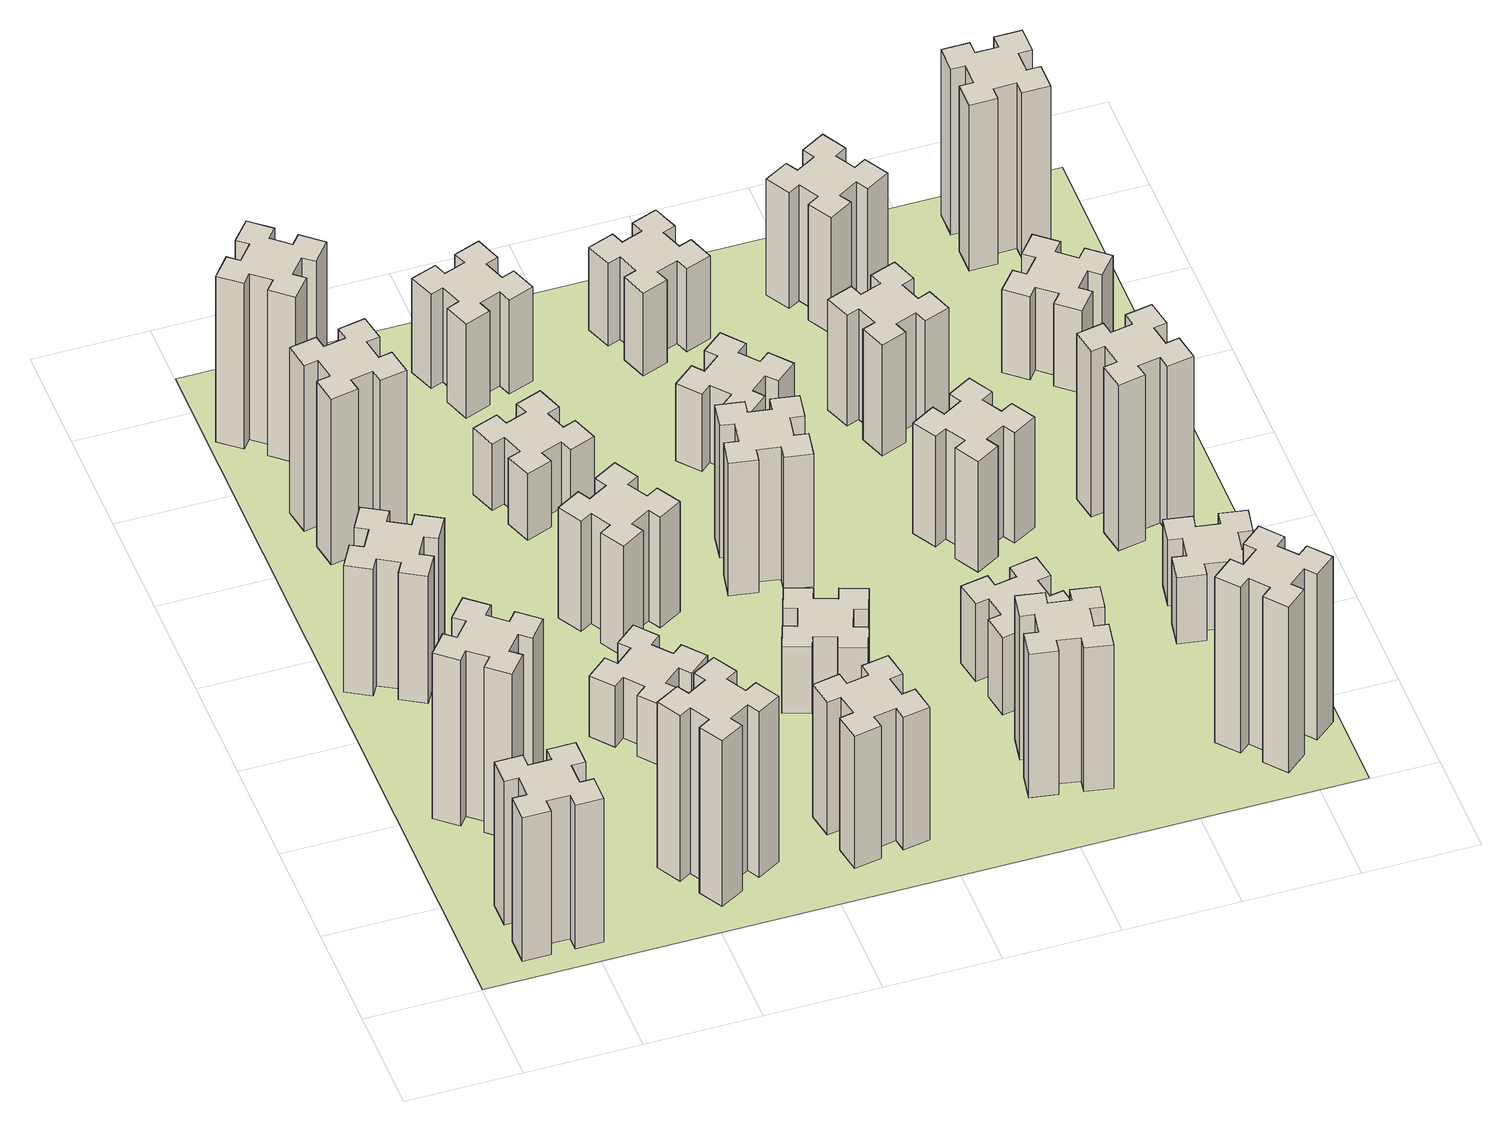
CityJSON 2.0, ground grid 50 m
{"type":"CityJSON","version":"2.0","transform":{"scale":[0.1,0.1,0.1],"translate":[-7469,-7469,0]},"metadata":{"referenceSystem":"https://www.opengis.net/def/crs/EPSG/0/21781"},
"CityObjects":{
"building1":{"type":"Building","attributes":{"class":"1000","function":"1000","usage":"1000","yearOfConstruction":2016,"roofType":"1000","measuredHeight":78,"storeysAboveGround":30,"storeysBelowGround":0},"geometry":[{"type":"Solid","lod":"1","boundaries":[[[[0,1,2,3,4,5,6,7,8,9,10,11,12,13,14,15,16,17,18,19]],[[17,16,20,21]],[[16,15,22,20]],[[15,14,23,22]],[[14,13,24,23]],[[13,12,25,24]],[[12,11,26,25]],[[11,10,27,26]],[[10,9,28,27]],[[9,8,29,28]],[[8,7,30,29]],[[7,6,31,30]],[[6,5,32,31]],[[5,4,33,32]],[[4,3,34,33]],[[3,2,35,34]],[[2,1,36,35]],[[1,0,37,36]],[[0,19,38,37]],[[19,18,39,38]],[[18,17,21,39]],[[24,25,26,27,28,29,30,31,32,33,34,35,36,37,38,39,21,20,22,23]]]]}]},
"building2":{"type":"Building","attributes":{"class":"1000","function":"1000","usage":"1000","yearOfConstruction":2016,"roofType":"1000","measuredHeight":90,"storeysAboveGround":30,"storeysBelowGround":0},"geometry":[{"type":"Solid","lod":"1","boundaries":[[[[40,41,42,43,44,45,46,47,48,49,50,51,52,53,54,55,56,57,58,59]],[[57,56,60,61]],[[56,55,62,60]],[[55,54,63,62]],[[54,53,64,63]],[[53,52,65,64]],[[52,51,66,65]],[[51,50,67,66]],[[50,49,68,67]],[[49,48,69,68]],[[48,47,70,69]],[[47,46,71,70]],[[46,45,72,71]],[[45,44,73,72]],[[44,43,74,73]],[[43,42,75,74]],[[42,41,76,75]],[[41,40,77,76]],[[40,59,78,77]],[[59,58,79,78]],[[58,57,61,79]],[[64,65,66,67,68,69,70,71,72,73,74,75,76,77,78,79,61,60,62,63]]]]}]},
"building3":{"type":"Building","attributes":{"class":"1000","function":"1000","usage":"1000","yearOfConstruction":2016,"roofType":"1000","measuredHeight":69,"storeysAboveGround":30,"storeysBelowGround":0},"geometry":[{"type":"Solid","lod":"1","boundaries":[[[[80,81,82,83,84,85,86,87,88,89,90,91,92,93,94,95,96,97,98,99]],[[97,96,100,101]],[[96,95,102,100]],[[95,94,103,102]],[[94,93,104,103]],[[93,92,105,104]],[[92,91,106,105]],[[91,90,107,106]],[[90,89,108,107]],[[89,88,109,108]],[[88,87,110,109]],[[87,86,111,110]],[[86,85,112,111]],[[85,84,113,112]],[[84,83,114,113]],[[83,82,115,114]],[[82,81,116,115]],[[81,80,117,116]],[[80,99,118,117]],[[99,98,119,118]],[[98,97,101,119]],[[104,105,106,107,108,109,110,111,112,113,114,115,116,117,118,119,101,100,102,103]]]]}]},
"building4":{"type":"Building","attributes":{"class":"1000","function":"1000","usage":"1000","yearOfConstruction":2016,"roofType":"1000","measuredHeight":90,"storeysAboveGround":30,"storeysBelowGround":0},"geometry":[{"type":"Solid","lod":"1","boundaries":[[[[120,121,122,123,124,125,126,127,128,129,130,131,132,133,134,135,136,137,138,139]],[[137,136,140,141]],[[136,135,142,140]],[[135,134,143,142]],[[134,133,144,143]],[[133,132,145,144]],[[132,131,146,145]],[[131,130,147,146]],[[130,129,148,147]],[[129,128,149,148]],[[128,127,150,149]],[[127,126,151,150]],[[126,125,152,151]],[[125,124,153,152]],[[124,123,154,153]],[[123,122,155,154]],[[122,121,156,155]],[[121,120,157,156]],[[120,139,158,157]],[[139,138,159,158]],[[138,137,141,159]],[[144,145,146,147,148,149,150,151,152,153,154,155,156,157,158,159,141,140,142,143]]]]}]},
"building5":{"type":"Building","attributes":{"class":"1000","function":"1000","usage":"1000","yearOfConstruction":2016,"roofType":"1000","measuredHeight":90,"storeysAboveGround":30,"storeysBelowGround":0},"geometry":[{"type":"Solid","lod":"1","boundaries":[[[[160,161,162,163,164,165,166,167,168,169,170,171,172,173,174,175,176,177,178,179]],[[177,176,180,181]],[[176,175,182,180]],[[175,174,183,182]],[[174,173,184,183]],[[173,172,185,184]],[[172,171,186,185]],[[171,170,187,186]],[[170,169,188,187]],[[169,168,189,188]],[[168,167,190,189]],[[167,166,191,190]],[[166,165,192,191]],[[165,164,193,192]],[[164,163,194,193]],[[163,162,195,194]],[[162,161,196,195]],[[161,160,197,196]],[[160,179,198,197]],[[179,178,199,198]],[[178,177,181,199]],[[184,185,186,187,188,189,190,191,192,193,194,195,196,197,198,199,181,180,182,183]]]]}]},
"building6":{"type":"Building","attributes":{"class":"1000","function":"1000","usage":"1000","yearOfConstruction":2016,"roofType":"1000","measuredHeight":90,"storeysAboveGround":30,"storeysBelowGround":0},"geometry":[{"type":"Solid","lod":"1","boundaries":[[[[200,201,202,203,204,205,206,207,208,209,210,211,212,213,214,215,216,217,218,219]],[[217,216,220,221]],[[216,215,222,220]],[[215,214,223,222]],[[214,213,224,223]],[[213,212,225,224]],[[212,211,226,225]],[[211,210,227,226]],[[210,209,228,227]],[[209,208,229,228]],[[208,207,230,229]],[[207,206,231,230]],[[206,205,232,231]],[[205,204,233,232]],[[204,203,234,233]],[[203,202,235,234]],[[202,201,236,235]],[[201,200,237,236]],[[200,219,238,237]],[[219,218,239,238]],[[218,217,221,239]],[[224,225,226,227,228,229,230,231,232,233,234,235,236,237,238,239,221,220,222,223]]]]}]},
"building7":{"type":"Building","attributes":{"class":"1000","function":"1000","usage":"1000","yearOfConstruction":2016,"roofType":"1000","measuredHeight":33,"storeysAboveGround":30,"storeysBelowGround":0},"geometry":[{"type":"Solid","lod":"1","boundaries":[[[[240,241,242,243,244,245,246,247,248,249,250,251,252,253,254,255,256,257,258,259]],[[257,256,260,261]],[[256,255,262,260]],[[255,254,263,262]],[[254,253,264,263]],[[253,252,265,264]],[[252,251,266,265]],[[251,250,267,266]],[[250,249,268,267]],[[249,248,269,268]],[[248,247,270,269]],[[247,246,271,270]],[[246,245,272,271]],[[245,244,273,272]],[[244,243,274,273]],[[243,242,275,274]],[[242,241,276,275]],[[241,240,277,276]],[[240,259,278,277]],[[259,258,279,278]],[[258,257,261,279]],[[264,265,266,267,268,269,270,271,272,273,274,275,276,277,278,279,261,260,262,263]]]]}]},
"building8":{"type":"Building","attributes":{"class":"1000","function":"1000","usage":"1000","yearOfConstruction":2016,"roofType":"1000","measuredHeight":60,"storeysAboveGround":30,"storeysBelowGround":0},"geometry":[{"type":"Solid","lod":"1","boundaries":[[[[280,281,282,283,284,285,286,287,288,289,290,291,292,293,294,295,296,297,298,299]],[[297,296,300,301]],[[296,295,302,300]],[[295,294,303,302]],[[294,293,304,303]],[[293,292,305,304]],[[292,291,306,305]],[[291,290,307,306]],[[290,289,308,307]],[[289,288,309,308]],[[288,287,310,309]],[[287,286,311,310]],[[286,285,312,311]],[[285,284,313,312]],[[284,283,314,313]],[[283,282,315,314]],[[282,281,316,315]],[[281,280,317,316]],[[280,299,318,317]],[[299,298,319,318]],[[298,297,301,319]],[[304,305,306,307,308,309,310,311,312,313,314,315,316,317,318,319,301,300,302,303]]]]}]},
"building9":{"type":"Building","attributes":{"class":"1000","function":"1000","usage":"1000","yearOfConstruction":2016,"roofType":"1000","measuredHeight":72,"storeysAboveGround":30,"storeysBelowGround":0},"geometry":[{"type":"Solid","lod":"1","boundaries":[[[[320,321,322,323,324,325,326,327,328,329,330,331,332,333,334,335,336,337,338,339]],[[337,336,340,341]],[[336,335,342,340]],[[335,334,343,342]],[[334,333,344,343]],[[333,332,345,344]],[[332,331,346,345]],[[331,330,347,346]],[[330,329,348,347]],[[329,328,349,348]],[[328,327,350,349]],[[327,326,351,350]],[[326,325,352,351]],[[325,324,353,352]],[[324,323,354,353]],[[323,322,355,354]],[[322,321,356,355]],[[321,320,357,356]],[[320,339,358,357]],[[339,338,359,358]],[[338,337,341,359]],[[344,345,346,347,348,349,350,351,352,353,354,355,356,357,358,359,341,340,342,343]]]]}]},
"building10":{"type":"Building","attributes":{"class":"1000","function":"1000","usage":"1000","yearOfConstruction":2016,"roofType":"1000","measuredHeight":36,"storeysAboveGround":30,"storeysBelowGround":0},"geometry":[{"type":"Solid","lod":"1","boundaries":[[[[360,361,362,363,364,365,366,367,368,369,370,371,372,373,374,375,376,377,378,379]],[[377,376,380,381]],[[376,375,382,380]],[[375,374,383,382]],[[374,373,384,383]],[[373,372,385,384]],[[372,371,386,385]],[[371,370,387,386]],[[370,369,388,387]],[[369,368,389,388]],[[368,367,390,389]],[[367,366,391,390]],[[366,365,392,391]],[[365,364,393,392]],[[364,363,394,393]],[[363,362,395,394]],[[362,361,396,395]],[[361,360,397,396]],[[360,379,398,397]],[[379,378,399,398]],[[378,377,381,399]],[[384,385,386,387,388,389,390,391,392,393,394,395,396,397,398,399,381,380,382,383]]]]}]},
"building11":{"type":"Building","attributes":{"class":"1000","function":"1000","usage":"1000","yearOfConstruction":2016,"roofType":"1000","measuredHeight":51,"storeysAboveGround":30,"storeysBelowGround":0},"geometry":[{"type":"Solid","lod":"1","boundaries":[[[[400,401,402,403,404,405,406,407,408,409,410,411,412,413,414,415,416,417,418,419]],[[417,416,420,421]],[[416,415,422,420]],[[415,414,423,422]],[[414,413,424,423]],[[413,412,425,424]],[[412,411,426,425]],[[411,410,427,426]],[[410,409,428,427]],[[409,408,429,428]],[[408,407,430,429]],[[407,406,431,430]],[[406,405,432,431]],[[405,404,433,432]],[[404,403,434,433]],[[403,402,435,434]],[[402,401,436,435]],[[401,400,437,436]],[[400,419,438,437]],[[419,418,439,438]],[[418,417,421,439]],[[424,425,426,427,428,429,430,431,432,433,434,435,436,437,438,439,421,420,422,423]]]]}]},
"building12":{"type":"Building","attributes":{"class":"1000","function":"1000","usage":"1000","yearOfConstruction":2016,"roofType":"1000","measuredHeight":36,"storeysAboveGround":30,"storeysBelowGround":0},"geometry":[{"type":"Solid","lod":"1","boundaries":[[[[440,441,442,443,444,445,446,447,448,449,450,451,452,453,454,455,456,457,458,459]],[[457,456,460,461]],[[456,455,462,460]],[[455,454,463,462]],[[454,453,464,463]],[[453,452,465,464]],[[452,451,466,465]],[[451,450,467,466]],[[450,449,468,467]],[[449,448,469,468]],[[448,447,470,469]],[[447,446,471,470]],[[446,445,472,471]],[[445,444,473,472]],[[444,443,474,473]],[[443,442,475,474]],[[442,441,476,475]],[[441,440,477,476]],[[440,459,478,477]],[[459,458,479,478]],[[458,457,461,479]],[[464,465,466,467,468,469,470,471,472,473,474,475,476,477,478,479,461,460,462,463]]]]}]},
"building13":{"type":"Building","attributes":{"class":"1000","function":"1000","usage":"1000","yearOfConstruction":2016,"roofType":"1000","measuredHeight":72,"storeysAboveGround":30,"storeysBelowGround":0},"geometry":[{"type":"Solid","lod":"1","boundaries":[[[[480,481,482,483,484,485,486,487,488,489,490,491,492,493,494,495,496,497,498,499]],[[497,496,500,501]],[[496,495,502,500]],[[495,494,503,502]],[[494,493,504,503]],[[493,492,505,504]],[[492,491,506,505]],[[491,490,507,506]],[[490,489,508,507]],[[489,488,509,508]],[[488,487,510,509]],[[487,486,511,510]],[[486,485,512,511]],[[485,484,513,512]],[[484,483,514,513]],[[483,482,515,514]],[[482,481,516,515]],[[481,480,517,516]],[[480,499,518,517]],[[499,498,519,518]],[[498,497,501,519]],[[504,505,506,507,508,509,510,511,512,513,514,515,516,517,518,519,501,500,502,503]]]]}]},
"building14":{"type":"Building","attributes":{"class":"1000","function":"1000","usage":"1000","yearOfConstruction":2016,"roofType":"1000","measuredHeight":42,"storeysAboveGround":30,"storeysBelowGround":0},"geometry":[{"type":"Solid","lod":"1","boundaries":[[[[520,521,522,523,524,525,526,527,528,529,530,531,532,533,534,535,536,537,538,539]],[[537,536,540,541]],[[536,535,542,540]],[[535,534,543,542]],[[534,533,544,543]],[[533,532,545,544]],[[532,531,546,545]],[[531,530,547,546]],[[530,529,548,547]],[[529,528,549,548]],[[528,527,550,549]],[[527,526,551,550]],[[526,525,552,551]],[[525,524,553,552]],[[524,523,554,553]],[[523,522,555,554]],[[522,521,556,555]],[[521,520,557,556]],[[520,539,558,557]],[[539,538,559,558]],[[538,537,541,559]],[[544,545,546,547,548,549,550,551,552,553,554,555,556,557,558,559,541,540,542,543]]]]}]},
"building15":{"type":"Building","attributes":{"class":"1000","function":"1000","usage":"1000","yearOfConstruction":2016,"roofType":"1000","measuredHeight":78,"storeysAboveGround":30,"storeysBelowGround":0},"geometry":[{"type":"Solid","lod":"1","boundaries":[[[[560,561,562,563,564,565,566,567,568,569,570,571,572,573,574,575,576,577,578,579]],[[577,576,580,581]],[[576,575,582,580]],[[575,574,583,582]],[[574,573,584,583]],[[573,572,585,584]],[[572,571,586,585]],[[571,570,587,586]],[[570,569,588,587]],[[569,568,589,588]],[[568,567,590,589]],[[567,566,591,590]],[[566,565,592,591]],[[565,564,593,592]],[[564,563,594,593]],[[563,562,595,594]],[[562,561,596,595]],[[561,560,597,596]],[[560,579,598,597]],[[579,578,599,598]],[[578,577,581,599]],[[584,585,586,587,588,589,590,591,592,593,594,595,596,597,598,599,581,580,582,583]]]]}]},
"building16":{"type":"Building","attributes":{"class":"1000","function":"1000","usage":"1000","yearOfConstruction":2016,"roofType":"1000","measuredHeight":45,"storeysAboveGround":30,"storeysBelowGround":0},"geometry":[{"type":"Solid","lod":"1","boundaries":[[[[600,601,602,603,604,605,606,607,608,609,610,611,612,613,614,615,616,617,618,619]],[[617,616,620,621]],[[616,615,622,620]],[[615,614,623,622]],[[614,613,624,623]],[[613,612,625,624]],[[612,611,626,625]],[[611,610,627,626]],[[610,609,628,627]],[[609,608,629,628]],[[608,607,630,629]],[[607,606,631,630]],[[606,605,632,631]],[[605,604,633,632]],[[604,603,634,633]],[[603,602,635,634]],[[602,601,636,635]],[[601,600,637,636]],[[600,619,638,637]],[[619,618,639,638]],[[618,617,621,639]],[[624,625,626,627,628,629,630,631,632,633,634,635,636,637,638,639,621,620,622,623]]]]}]},
"building17":{"type":"Building","attributes":{"class":"1000","function":"1000","usage":"1000","yearOfConstruction":2016,"roofType":"1000","measuredHeight":42,"storeysAboveGround":30,"storeysBelowGround":0},"geometry":[{"type":"Solid","lod":"1","boundaries":[[[[640,641,642,643,644,645,646,647,648,649,650,651,652,653,654,655,656,657,658,659]],[[657,656,660,661]],[[656,655,662,660]],[[655,654,663,662]],[[654,653,664,663]],[[653,652,665,664]],[[652,651,666,665]],[[651,650,667,666]],[[650,649,668,667]],[[649,648,669,668]],[[648,647,670,669]],[[647,646,671,670]],[[646,645,672,671]],[[645,644,673,672]],[[644,643,674,673]],[[643,642,675,674]],[[642,641,676,675]],[[641,640,677,676]],[[640,659,678,677]],[[659,658,679,678]],[[658,657,661,679]],[[664,665,666,667,668,669,670,671,672,673,674,675,676,677,678,679,661,660,662,663]]]]}]},
"building18":{"type":"Building","attributes":{"class":"1000","function":"1000","usage":"1000","yearOfConstruction":2016,"roofType":"1000","measuredHeight":60,"storeysAboveGround":30,"storeysBelowGround":0},"geometry":[{"type":"Solid","lod":"1","boundaries":[[[[680,681,682,683,684,685,686,687,688,689,690,691,692,693,694,695,696,697,698,699]],[[697,696,700,701]],[[696,695,702,700]],[[695,694,703,702]],[[694,693,704,703]],[[693,692,705,704]],[[692,691,706,705]],[[691,690,707,706]],[[690,689,708,707]],[[689,688,709,708]],[[688,687,710,709]],[[687,686,711,710]],[[686,685,712,711]],[[685,684,713,712]],[[684,683,714,713]],[[683,682,715,714]],[[682,681,716,715]],[[681,680,717,716]],[[680,699,718,717]],[[699,698,719,718]],[[698,697,701,719]],[[704,705,706,707,708,709,710,711,712,713,714,715,716,717,718,719,701,700,702,703]]]]}]},
"building19":{"type":"Building","attributes":{"class":"1000","function":"1000","usage":"1000","yearOfConstruction":2016,"roofType":"1000","measuredHeight":60,"storeysAboveGround":30,"storeysBelowGround":0},"geometry":[{"type":"Solid","lod":"1","boundaries":[[[[720,721,722,723,724,725,726,727,728,729,730,731,732,733,734,735,736,737,738,739]],[[737,736,740,741]],[[736,735,742,740]],[[735,734,743,742]],[[734,733,744,743]],[[733,732,745,744]],[[732,731,746,745]],[[731,730,747,746]],[[730,729,748,747]],[[729,728,749,748]],[[728,727,750,749]],[[727,726,751,750]],[[726,725,752,751]],[[725,724,753,752]],[[724,723,754,753]],[[723,722,755,754]],[[722,721,756,755]],[[721,720,757,756]],[[720,739,758,757]],[[739,738,759,758]],[[738,737,741,759]],[[744,745,746,747,748,749,750,751,752,753,754,755,756,757,758,759,741,740,742,743]]]]}]},
"building20":{"type":"Building","attributes":{"class":"1000","function":"1000","usage":"1000","yearOfConstruction":2016,"roofType":"1000","measuredHeight":90,"storeysAboveGround":30,"storeysBelowGround":0},"geometry":[{"type":"Solid","lod":"1","boundaries":[[[[760,761,762,763,764,765,766,767,768,769,770,771,772,773,774,775,776,777,778,779]],[[777,776,780,781]],[[776,775,782,780]],[[775,774,783,782]],[[774,773,784,783]],[[773,772,785,784]],[[772,771,786,785]],[[771,770,787,786]],[[770,769,788,787]],[[769,768,789,788]],[[768,767,790,789]],[[767,766,791,790]],[[766,765,792,791]],[[765,764,793,792]],[[764,763,794,793]],[[763,762,795,794]],[[762,761,796,795]],[[761,760,797,796]],[[760,779,798,797]],[[779,778,799,798]],[[778,777,781,799]],[[784,785,786,787,788,789,790,791,792,793,794,795,796,797,798,799,781,780,782,783]]]]}]},
"building21":{"type":"Building","attributes":{"class":"1000","function":"1000","usage":"1000","yearOfConstruction":2016,"roofType":"1000","measuredHeight":63,"storeysAboveGround":30,"storeysBelowGround":0},"geometry":[{"type":"Solid","lod":"1","boundaries":[[[[800,801,802,803,804,805,806,807,808,809,810,811,812,813,814,815,816,817,818,819]],[[817,816,820,821]],[[816,815,822,820]],[[815,814,823,822]],[[814,813,824,823]],[[813,812,825,824]],[[812,811,826,825]],[[811,810,827,826]],[[810,809,828,827]],[[809,808,829,828]],[[808,807,830,829]],[[807,806,831,830]],[[806,805,832,831]],[[805,804,833,832]],[[804,803,834,833]],[[803,802,835,834]],[[802,801,836,835]],[[801,800,837,836]],[[800,819,838,837]],[[819,818,839,838]],[[818,817,821,839]],[[824,825,826,827,828,829,830,831,832,833,834,835,836,837,838,839,821,820,822,823]]]]}]},
"building22":{"type":"Building","attributes":{"class":"1000","function":"1000","usage":"1000","yearOfConstruction":2016,"roofType":"1000","measuredHeight":36,"storeysAboveGround":30,"storeysBelowGround":0},"geometry":[{"type":"Solid","lod":"1","boundaries":[[[[840,841,842,843,844,845,846,847,848,849,850,851,852,853,854,855,856,857,858,859]],[[857,856,860,861]],[[856,855,862,860]],[[855,854,863,862]],[[854,853,864,863]],[[853,852,865,864]],[[852,851,866,865]],[[851,850,867,866]],[[850,849,868,867]],[[849,848,869,868]],[[848,847,870,869]],[[847,846,871,870]],[[846,845,872,871]],[[845,844,873,872]],[[844,843,874,873]],[[843,842,875,874]],[[842,841,876,875]],[[841,840,877,876]],[[840,859,878,877]],[[859,858,879,878]],[[858,857,861,879]],[[864,865,866,867,868,869,870,871,872,873,874,875,876,877,878,879,861,860,862,863]]]]}]},
"building23":{"type":"Building","attributes":{"class":"1000","function":"1000","usage":"1000","yearOfConstruction":2016,"roofType":"1000","measuredHeight":90,"storeysAboveGround":30,"storeysBelowGround":0},"geometry":[{"type":"Solid","lod":"1","boundaries":[[[[880,881,882,883,884,885,886,887,888,889,890,891,892,893,894,895,896,897,898,899]],[[897,896,900,901]],[[896,895,902,900]],[[895,894,903,902]],[[894,893,904,903]],[[893,892,905,904]],[[892,891,906,905]],[[891,890,907,906]],[[890,889,908,907]],[[889,888,909,908]],[[888,887,910,909]],[[887,886,911,910]],[[886,885,912,911]],[[885,884,913,912]],[[884,883,914,913]],[[883,882,915,914]],[[882,881,916,915]],[[881,880,917,916]],[[880,899,918,917]],[[899,898,919,918]],[[898,897,901,919]],[[904,905,906,907,908,909,910,911,912,913,914,915,916,917,918,919,901,900,902,903]]]]}]},
"building24":{"type":"Building","attributes":{"class":"1000","function":"1000","usage":"1000","yearOfConstruction":2016,"roofType":"1000","measuredHeight":45,"storeysAboveGround":30,"storeysBelowGround":0},"geometry":[{"type":"Solid","lod":"1","boundaries":[[[[920,921,922,923,924,925,926,927,928,929,930,931,932,933,934,935,936,937,938,939]],[[937,936,940,941]],[[936,935,942,940]],[[935,934,943,942]],[[934,933,944,943]],[[933,932,945,944]],[[932,931,946,945]],[[931,930,947,946]],[[930,929,948,947]],[[929,928,949,948]],[[928,927,950,949]],[[927,926,951,950]],[[926,925,952,951]],[[925,924,953,952]],[[924,923,954,953]],[[923,922,955,954]],[[922,921,956,955]],[[921,920,957,956]],[[920,939,958,957]],[[939,938,959,958]],[[938,937,941,959]],[[944,945,946,947,948,949,950,951,952,953,954,955,956,957,958,959,941,940,942,943]]]]}]},
"building25":{"type":"Building","attributes":{"class":"1000","function":"1000","usage":"1000","yearOfConstruction":2016,"roofType":"1000","measuredHeight":90,"storeysAboveGround":30,"storeysBelowGround":0},"geometry":[{"type":"Solid","lod":"1","boundaries":[[[[960,961,962,963,964,965,966,967,968,969,970,971,972,973,974,975,976,977,978,979]],[[977,976,980,981]],[[976,975,982,980]],[[975,974,983,982]],[[974,973,984,983]],[[973,972,985,984]],[[972,971,986,985]],[[971,970,987,986]],[[970,969,988,987]],[[969,968,989,988]],[[968,967,990,989]],[[967,966,991,990]],[[966,965,992,991]],[[965,964,993,992]],[[964,963,994,993]],[[963,962,995,994]],[[962,961,996,995]],[[961,960,997,996]],[[960,979,998,997]],[[979,978,999,998]],[[978,977,981,999]],[[984,985,986,987,988,989,990,991,992,993,994,995,996,997,998,999,981,980,982,983]]]]}]},
"landuse1":{"type":"LandUse","attributes":{"name":"plot1","function":"1010"},"geometry":[{"type":"MultiSurface","lod":"1","boundaries":[[[1000,1001,1002,1003]]]}]}
},
"vertices":[
[265,325,0],[265,225,0],[205,225,0],[205,105,0],[325,105,0],[325,165,0],[425,165,0],[425,105,0],[545,105,0],[545,225,0],[485,225,0],[485,325,0],[545,325,0],[545,445,0],[425,445,0],[425,385,0],[325,385,0],[325,445,0],[205,445,0],[205,325,0],[325,385,780],[325,445,780],[425,385,780],[425,445,780],[545,445,780],[545,325,780],[485,325,780],[485,225,780],[545,225,780],[545,105,780],[425,105,780],[425,165,780],[325,165,780],[325,105,780],[205,105,780],[205,225,780],[265,225,780],[265,325,780],[205,325,780],[205,445,780],
[484,1067,0],[408,1132,0],[446,1178,0],[354,1255,0],[277,1163,0],[323,1124,0],[259,1048,0],[213,1086,0],[136,994,0],[228,917,0],[266,963,0],[343,899,0],[304,853,0],[396,776,0],[473,868,0],[427,906,0],[492,983,0],[538,944,0],[615,1036,0],[523,1113,0],[492,983,900],[538,944,900],[427,906,900],[473,868,900],[396,776,900],[304,853,900],[343,899,900],[266,963,900],[228,917,900],[136,994,900],[213,1086,900],[259,1048,900],[323,1124,900],[277,1163,900],[354,1255,900],[446,1178,900],[408,1132,900],[484,1067,900],[523,1113,900],[615,1036,900],
[374,1926,0],[287,1976,0],[317,2028,0],[213,2088,0],[153,1984,0],[205,1954,0],[155,1867,0],[103,1897,0],[43,1793,0],[147,1733,0],[177,1785,0],[264,1735,0],[234,1683,0],[338,1623,0],[398,1727,0],[346,1757,0],[396,1844,0],[448,1814,0],[508,1918,0],[404,1978,0],[396,1844,690],[448,1814,690],[346,1757,690],[398,1727,690],[338,1623,690],[234,1683,690],[264,1735,690],[177,1785,690],[147,1733,690],[43,1793,690],[103,1897,690],[155,1867,690],[205,1954,690],[153,1984,690],[213,2088,690],[317,2028,690],[287,1976,690],[374,1926,690],[404,1978,690],[508,1918,690],
[405,2812,0],[307,2795,0],[297,2854,0],[178,2833,0],[199,2715,0],[258,2725,0],[276,2627,0],[217,2617,0],[237,2498,0],[356,2519,0],[345,2578,0],[444,2596,0],[454,2537,0],[572,2557,0],[551,2676,0],[492,2665,0],[475,2764,0],[534,2774,0],[513,2892,0],[395,2871,0],[475,2764,900],[534,2774,900],[492,2665,900],[551,2676,900],[572,2557,900],[454,2537,900],[444,2596,900],[345,2578,900],[356,2519,900],[237,2498,900],[217,2617,900],[276,2627,900],[258,2725,900],[199,2715,900],[178,2833,900],[297,2854,900],[307,2795,900],[405,2812,900],[395,2871,900],[513,2892,900],
[1127,255,0],[1214,305,0],[1244,253,0],[1348,313,0],[1288,417,0],[1236,387,0],[1186,474,0],[1238,504,0],[1178,608,0],[1074,548,0],[1104,496,0],[1017,446,0],[987,498,0],[883,438,0],[943,334,0],[995,364,0],[1045,277,0],[993,247,0],[1053,143,0],[1157,203,0],[1045,277,900],[993,247,900],[995,364,900],[943,334,900],[883,438,900],[987,498,900],[1017,446,900],[1104,496,900],[1074,548,900],[1178,608,900],[1238,504,900],[1186,474,900],[1236,387,900],[1288,417,900],[1348,313,900],[1244,253,900],[1214,305,900],[1127,255,900],[1157,203,900],[1053,143,900],
[384,3387,0],[308,3452,0],[346,3498,0],[254,3575,0],[177,3483,0],[223,3444,0],[159,3368,0],[113,3406,0],[36,3314,0],[128,3237,0],[166,3283,0],[243,3219,0],[204,3173,0],[296,3096,0],[373,3188,0],[327,3226,0],[392,3303,0],[438,3264,0],[515,3356,0],[423,3433,0],[392,3303,900],[438,3264,900],[327,3226,900],[373,3188,900],[296,3096,900],[204,3173,900],[243,3219,900],[166,3283,900],[128,3237,900],[36,3314,900],[113,3406,900],[159,3368,900],[223,3444,900],[177,3483,900],[254,3575,900],[346,3498,900],[308,3452,900],[384,3387,900],[423,3433,900],[515,3356,900],
[1083,1332,0],[1006,1267,0],[968,1313,0],[876,1236,0],[953,1144,0],[999,1183,0],[1063,1106,0],[1017,1068,0],[1094,976,0],[1186,1053,0],[1148,1099,0],[1224,1163,0],[1263,1117,0],[1355,1194,0],[1278,1286,0],[1232,1248,0],[1167,1324,0],[1213,1363,0],[1136,1455,0],[1044,1378,0],[1167,1324,330],[1213,1363,330],[1232,1248,330],[1278,1286,330],[1355,1194,330],[1263,1117,330],[1224,1163,330],[1148,1099,330],[1186,1053,330],[1094,976,330],[1017,1068,330],[1063,1106,330],[999,1183,330],[953,1144,330],[876,1236,330],[968,1313,330],[1006,1267,330],[1083,1332,330],[1044,1378,330],[1136,1455,330],
[1095,1844,0],[1145,1757,0],[1093,1727,0],[1153,1623,0],[1257,1683,0],[1227,1735,0],[1314,1785,0],[1344,1733,0],[1448,1793,0],[1388,1897,0],[1336,1867,0],[1286,1954,0],[1338,1984,0],[1278,2088,0],[1174,2028,0],[1204,1976,0],[1117,1926,0],[1087,1978,0],[983,1918,0],[1043,1814,0],[1117,1926,600],[1087,1978,600],[1204,1976,600],[1174,2028,600],[1278,2088,600],[1338,1984,600],[1286,1954,600],[1336,1867,600],[1388,1897,600],[1448,1793,600],[1344,1733,600],[1314,1785,600],[1227,1735,600],[1257,1683,600],[1153,1623,600],[1093,1727,600],[1145,1757,600],[1095,1844,600],[1043,1814,600],[983,1918,600],
[1785,492,0],[1687,475,0],[1677,534,0],[1558,513,0],[1579,395,0],[1638,405,0],[1656,307,0],[1597,297,0],[1617,178,0],[1736,199,0],[1725,258,0],[1824,276,0],[1834,217,0],[1952,237,0],[1931,356,0],[1872,345,0],[1855,444,0],[1914,454,0],[1893,572,0],[1775,551,0],[1855,444,720],[1914,454,720],[1872,345,720],[1931,356,720],[1952,237,720],[1834,217,720],[1824,276,720],[1725,258,720],[1736,199,720],[1617,178,720],[1597,297,720],[1656,307,720],[1638,405,720],[1579,395,720],[1558,513,720],[1677,534,720],[1687,475,720],[1785,492,720],[1775,551,720],[1893,572,720],
[1125,2716,0],[1031,2682,0],[1010,2738,0],[897,2697,0],[939,2584,0],[995,2605,0],[1029,2511,0],[973,2490,0],[1014,2377,0],[1127,2419,0],[1106,2475,0],[1200,2509,0],[1220,2453,0],[1333,2494,0],[1292,2607,0],[1236,2586,0],[1202,2680,0],[1258,2700,0],[1217,2813,0],[1104,2772,0],[1202,2680,360],[1258,2700,360],[1236,2586,360],[1292,2607,360],[1333,2494,360],[1220,2453,360],[1200,2509,360],[1106,2475,360],[1127,2419,360],[1014,2377,360],[973,2490,360],[1029,2511,360],[995,2605,360],[939,2584,360],[897,2697,360],[1010,2738,360],[1031,2682,360],[1125,2716,360],[1104,2772,360],[1217,2813,360],
[1125,3456,0],[1031,3422,0],[1010,3478,0],[897,3437,0],[939,3324,0],[995,3345,0],[1029,3251,0],[973,3230,0],[1014,3117,0],[1127,3159,0],[1106,3215,0],[1200,3249,0],[1220,3193,0],[1333,3234,0],[1292,3347,0],[1236,3326,0],[1202,3420,0],[1258,3440,0],[1217,3553,0],[1104,3512,0],[1202,3420,510],[1258,3440,510],[1236,3326,510],[1292,3347,510],[1333,3234,510],[1220,3193,510],[1200,3249,510],[1106,3215,510],[1127,3159,510],[1014,3117,510],[973,3230,510],[1029,3251,510],[995,3345,510],[939,3324,510],[897,3437,510],[1010,3478,510],[1031,3422,510],[1125,3456,510],[1104,3512,510],[1217,3553,510],
[1771,1129,0],[1865,1095,0],[1844,1039,0],[1957,997,0],[1998,1110,0],[1942,1131,0],[1976,1225,0],[2032,1204,0],[2073,1317,0],[1960,1358,0],[1940,1302,0],[1846,1336,0],[1867,1392,0],[1754,1433,0],[1713,1320,0],[1769,1300,0],[1735,1206,0],[1679,1227,0],[1637,1114,0],[1750,1073,0],[1735,1206,360],[1679,1227,360],[1769,1300,360],[1713,1320,360],[1754,1433,360],[1867,1392,360],[1846,1336,360],[1940,1302,360],[1960,1358,360],[2073,1317,360],[2032,1204,360],[1976,1225,360],[1942,1131,360],[1998,1110,360],[1957,997,360],[1844,1039,360],[1865,1095,360],[1771,1129,360],[1750,1073,360],[1637,1114,360],
[1924,2055,0],[1825,2072,0],[1836,2131,0],[1717,2152,0],[1697,2034,0],[1756,2024,0],[1738,1925,0],[1679,1936,0],[1658,1817,0],[1777,1797,0],[1787,1856,0],[1885,1838,0],[1875,1779,0],[1993,1758,0],[2014,1877,0],[1955,1887,0],[1972,1985,0],[2031,1975,0],[2052,2093,0],[1934,2114,0],[1972,1985,720],[2031,1975,720],[1955,1887,720],[2014,1877,720],[1993,1758,720],[1875,1779,720],[1885,1838,720],[1787,1856,720],[1777,1797,720],[1658,1817,720],[1679,1936,720],[1738,1925,720],[1756,2024,720],[1697,2034,720],[1717,2152,720],[1836,2131,720],[1825,2072,720],[1924,2055,720],[1934,2114,720],[2052,2093,720],
[1988,2479,0],[2064,2543,0],[2103,2497,0],[2195,2574,0],[2118,2666,0],[2072,2628,0],[2007,2704,0],[2053,2743,0],[1976,2835,0],[1884,2758,0],[1923,2712,0],[1846,2647,0],[1808,2693,0],[1716,2616,0],[1793,2524,0],[1839,2563,0],[1903,2486,0],[1857,2448,0],[1934,2356,0],[2026,2433,0],[1903,2486,420],[1857,2448,420],[1839,2563,420],[1793,2524,420],[1716,2616,420],[1808,2693,420],[1846,2647,420],[1923,2712,420],[1884,2758,420],[1976,2835,420],[2053,2743,420],[2007,2704,420],[2072,2628,420],[2118,2666,420],[2195,2574,420],[2103,2497,420],[2064,2543,420],[1988,2479,420],[2026,2433,420],[1934,2356,420],
[2496,544,0],[2478,445,0],[2419,456,0],[2398,337,0],[2517,317,0],[2527,376,0],[2625,358,0],[2615,299,0],[2733,278,0],[2754,397,0],[2695,407,0],[2712,505,0],[2771,495,0],[2792,613,0],[2674,634,0],[2664,575,0],[2565,592,0],[2576,651,0],[2457,672,0],[2437,554,0],[2565,592,780],[2576,651,780],[2664,575,780],[2674,634,780],[2792,613,780],[2771,495,780],[2712,505,780],[2695,407,780],[2754,397,780],[2733,278,780],[2615,299,780],[2625,358,780],[2527,376,780],[2517,317,780],[2398,337,780],[2419,456,780],[2478,445,780],[2496,544,780],[2437,554,780],[2457,672,780],
[1865,3456,0],[1771,3422,0],[1750,3478,0],[1637,3437,0],[1679,3324,0],[1735,3345,0],[1769,3251,0],[1713,3230,0],[1754,3117,0],[1867,3159,0],[1846,3215,0],[1940,3249,0],[1960,3193,0],[2073,3234,0],[2032,3347,0],[1976,3326,0],[1942,3420,0],[1998,3440,0],[1957,3553,0],[1844,3512,0],[1942,3420,450],[1998,3440,450],[1976,3326,450],[2032,3347,450],[2073,3234,450],[1960,3193,450],[1940,3249,450],[1846,3215,450],[1867,3159,450],[1754,3117,450],[1713,3230,450],[1769,3251,450],[1735,3345,450],[1679,3324,450],[1637,3437,450],[1750,3478,450],[1771,3422,450],[1865,3456,450],[1844,3512,450],[1957,3553,450],
[2625,1132,0],[2527,1115,0],[2517,1174,0],[2398,1153,0],[2419,1035,0],[2478,1045,0],[2496,947,0],[2437,937,0],[2457,818,0],[2576,839,0],[2565,898,0],[2664,916,0],[2674,857,0],[2792,877,0],[2771,996,0],[2712,985,0],[2695,1084,0],[2754,1094,0],[2733,1212,0],[2615,1191,0],[2695,1084,420],[2754,1094,420],[2712,985,420],[2771,996,420],[2792,877,420],[2674,857,420],[2664,916,420],[2565,898,420],[2576,839,420],[2457,818,420],[2437,937,420],[2496,947,420],[2478,1045,420],[2419,1035,420],[2398,1153,420],[2517,1174,420],[2527,1115,420],[2625,1132,420],[2615,1191,420],[2733,1212,420],
[2816,1867,0],[2766,1954,0],[2818,1984,0],[2758,2088,0],[2654,2028,0],[2684,1976,0],[2597,1926,0],[2567,1978,0],[2463,1918,0],[2523,1814,0],[2575,1844,0],[2625,1757,0],[2573,1727,0],[2633,1623,0],[2737,1683,0],[2707,1735,0],[2794,1785,0],[2824,1733,0],[2928,1793,0],[2868,1897,0],[2794,1785,600],[2824,1733,600],[2707,1735,600],[2737,1683,600],[2633,1623,600],[2573,1727,600],[2625,1757,600],[2575,1844,600],[2523,1814,600],[2463,1918,600],[2567,1978,600],[2597,1926,600],[2684,1976,600],[2654,2028,600],[2758,2088,600],[2818,1984,600],[2766,1954,600],[2816,1867,600],[2868,1897,600],[2928,1793,600],
[2586,2475,0],[2680,2509,0],[2700,2453,0],[2813,2494,0],[2772,2607,0],[2716,2586,0],[2682,2680,0],[2738,2700,0],[2697,2813,0],[2584,2772,0],[2605,2716,0],[2511,2682,0],[2490,2738,0],[2377,2697,0],[2419,2584,0],[2475,2605,0],[2509,2511,0],[2453,2490,0],[2494,2377,0],[2607,2419,0],[2509,2511,600],[2453,2490,600],[2475,2605,600],[2419,2584,600],[2377,2697,600],[2490,2738,600],[2511,2682,600],[2605,2716,600],[2584,2772,600],[2697,2813,600],[2738,2700,600],[2682,2680,600],[2716,2586,600],[2772,2607,600],[2813,2494,600],[2700,2453,600],[2680,2509,600],[2586,2475,600],[2607,2419,600],[2494,2377,600],
[3468,259,0],[3544,323,0],[3583,277,0],[3675,354,0],[3598,446,0],[3552,408,0],[3487,484,0],[3533,523,0],[3456,615,0],[3364,538,0],[3403,492,0],[3326,427,0],[3288,473,0],[3196,396,0],[3273,304,0],[3319,343,0],[3383,266,0],[3337,228,0],[3414,136,0],[3506,213,0],[3383,266,900],[3337,228,900],[3319,343,900],[3273,304,900],[3196,396,900],[3288,473,900],[3326,427,900],[3403,492,900],[3364,538,900],[3456,615,900],[3533,523,900],[3487,484,900],[3552,408,900],[3598,446,900],[3675,354,900],[3583,277,900],[3544,323,900],[3468,259,900],[3506,213,900],[3414,136,900],
[2716,3347,0],[2666,3434,0],[2718,3464,0],[2658,3568,0],[2554,3508,0],[2584,3456,0],[2497,3406,0],[2467,3458,0],[2363,3398,0],[2423,3294,0],[2475,3324,0],[2525,3237,0],[2473,3207,0],[2533,3103,0],[2637,3163,0],[2607,3215,0],[2694,3265,0],[2724,3213,0],[2828,3273,0],[2768,3377,0],[2694,3265,630],[2724,3213,630],[2607,3215,630],[2637,3163,630],[2533,3103,630],[2473,3207,630],[2525,3237,630],[2475,3324,630],[2423,3294,630],[2363,3398,630],[2467,3458,630],[2497,3406,630],[2584,3456,630],[2554,3508,630],[2658,3568,630],[2718,3464,630],[2666,3434,630],[2716,3347,630],[2768,3377,630],[2828,3273,630],
[3367,1016,0],[3465,998,0],[3455,939,0],[3573,918,0],[3594,1037,0],[3535,1047,0],[3552,1145,0],[3611,1135,0],[3632,1253,0],[3514,1274,0],[3504,1215,0],[3405,1232,0],[3416,1291,0],[3297,1312,0],[3277,1194,0],[3336,1184,0],[3318,1085,0],[3259,1096,0],[3238,977,0],[3357,957,0],[3318,1085,360],[3259,1096,360],[3336,1184,360],[3277,1194,360],[3297,1312,360],[3416,1291,360],[3405,1232,360],[3504,1215,360],[3514,1274,360],[3632,1253,360],[3611,1135,360],[3552,1145,360],[3535,1047,360],[3594,1037,360],[3573,918,360],[3455,939,360],[3465,998,360],[3367,1016,360],[3357,957,360],[3238,977,360],
[3365,1872,0],[3267,1855,0],[3257,1914,0],[3138,1893,0],[3159,1775,0],[3218,1785,0],[3236,1687,0],[3177,1677,0],[3197,1558,0],[3316,1579,0],[3305,1638,0],[3404,1656,0],[3414,1597,0],[3532,1617,0],[3511,1736,0],[3452,1725,0],[3435,1824,0],[3494,1834,0],[3473,1952,0],[3355,1931,0],[3435,1824,900],[3494,1834,900],[3452,1725,900],[3511,1736,900],[3532,1617,900],[3414,1597,900],[3404,1656,900],[3305,1638,900],[3316,1579,900],[3197,1558,900],[3177,1677,900],[3236,1687,900],[3218,1785,900],[3159,1775,900],[3138,1893,900],[3257,1914,900],[3267,1855,900],[3365,1872,900],[3355,1931,900],[3473,1952,900],
[3444,2747,0],[3368,2812,0],[3406,2858,0],[3314,2935,0],[3237,2843,0],[3283,2804,0],[3219,2728,0],[3173,2766,0],[3096,2674,0],[3188,2597,0],[3226,2643,0],[3303,2579,0],[3264,2533,0],[3356,2456,0],[3433,2548,0],[3387,2586,0],[3452,2663,0],[3498,2624,0],[3575,2716,0],[3483,2793,0],[3452,2663,450],[3498,2624,450],[3387,2586,450],[3433,2548,450],[3356,2456,450],[3264,2533,450],[3303,2579,450],[3226,2643,450],[3188,2597,450],[3096,2674,450],[3173,2766,450],[3219,2728,450],[3283,2804,450],[3237,2843,450],[3314,2935,450],[3406,2858,450],[3368,2812,450],[3444,2747,450],[3483,2793,450],[3575,2716,450],
[3285,3325,0],[3385,3325,0],[3385,3265,0],[3505,3265,0],[3505,3385,0],[3445,3385,0],[3445,3485,0],[3505,3485,0],[3505,3605,0],[3385,3605,0],[3385,3545,0],[3285,3545,0],[3285,3605,0],[3165,3605,0],[3165,3485,0],[3225,3485,0],[3225,3385,0],[3165,3385,0],[3165,3265,0],[3285,3265,0],[3225,3385,900],[3165,3385,900],[3225,3485,900],[3165,3485,900],[3165,3605,900],[3285,3605,900],[3285,3545,900],[3385,3545,900],[3385,3605,900],[3505,3605,900],[3505,3485,900],[3445,3485,900],[3445,3385,900],[3505,3385,900],[3505,3265,900],[3385,3265,900],[3385,3325,900],[3285,3325,900],[3285,3265,900],[3165,3265,900],
[5,3705,0],[3705,3705,0],[3705,5,0],[5,5,0]
]}
